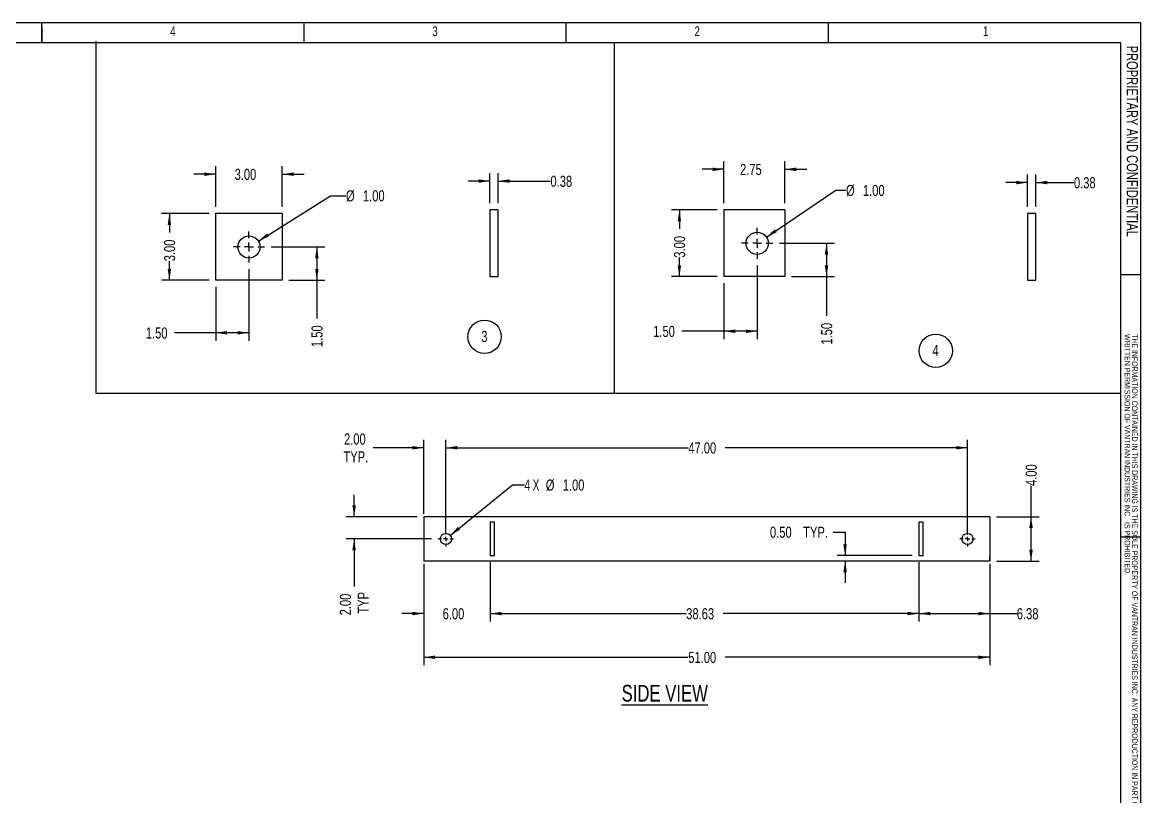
# Model space of a CAD drawing. Header units: inches. Extents: x 0 to 16.5, y 0 to 17.9.
# Drawn here: x 8.12 to 16.52, y 5.86 to 11.67 of the extents above; entities that cross this region are included whole.
import ezdxf

# ---------------------------------------------------------------- set-up
doc = ezdxf.new("R2010")
doc.units = ezdxf.units.IN
doc.header["$MEASUREMENT"] = 0
doc.linetypes.add('CENTERX2', pattern=[0.8, 0.5, -0.1, 0.1, -0.1])
doc.layers.add('FORMAT', color=7, linetype='Continuous')
doc.styles.add('SLDTEXTSTYLE0', font='TXT', dxfattribs={"width": 0.75})
doc.styles.add('SLDTEXTSTYLE3', font='TXT', dxfattribs={"width": 0.666667})
doc.dimstyles.new('SLDDIMSTYLE0', dxfattribs={"dimtxt": 0.084961, "dimasz": 0.084961, "dimexe": 0, "dimexo": 0.0625, "dimgap": 0.02124, "dimtad": 0, "dimlfac": 12, "dimrnd": 1e-09, "dimzin": 4, "dimdsep": 46, "dimtxsty": 'SLDTEXTSTYLE0', "dimsah": 1, "dimcen": 0.09, "dimadec": 0, "dimazin": 1, "dimtfac": 1, "dimtofl": 0, "dimtmove": 0, "dimatfit": 3, "dimfxl": 0, "dimfrac": 2, "dimtolj": 1, "dimtzin": 12, "dimarcsym": 0})
doc.dimstyles.new('SLDDIMSTYLE1', dxfattribs={"dimtxt": 0.084961, "dimasz": 0.084961, "dimexe": 0, "dimexo": 0.0625, "dimgap": 0.02124, "dimtad": 0, "dimlfac": 12, "dimrnd": 1e-09, "dimzin": 12, "dimdsep": 46, "dimtxsty": 'SLDTEXTSTYLE0', "dimsah": 1, "dimcen": 0.09, "dimadec": 0, "dimazin": 3, "dimtfac": 1, "dimtofl": 0, "dimtmove": 0, "dimatfit": 3, "dimfxl": 0, "dimfrac": 2, "dimtolj": 1, "dimtzin": 12, "dimarcsym": 0})
doc.dimstyles.new('SLDDIMSTYLE10', dxfattribs={"dimtxt": 0.084961, "dimasz": 0.084961, "dimexe": 0, "dimexo": 0.0625, "dimgap": 0.02124, "dimtad": 0, "dimtih": 1, "dimtoh": 1, "dimlfac": 6, "dimrnd": 1e-09, "dimzin": 4, "dimdsep": 46, "dimtxsty": 'SLDTEXTSTYLE0', "dimsah": 1, "dimcen": 0, "dimadec": 0, "dimazin": 1, "dimtfac": 1, "dimtofl": 0, "dimtmove": 0, "dimatfit": 3, "dimfxl": 0, "dimfrac": 2, "dimtolj": 1, "dimtzin": 12, "dimarcsym": 0})
doc.dimstyles.new('SLDDIMSTYLE11', dxfattribs={"dimtxt": 0.084961, "dimasz": 0.084961, "dimexe": 0, "dimexo": 0.0625, "dimgap": 0.02124, "dimtad": 0, "dimlfac": 6, "dimrnd": 1e-09, "dimzin": 12, "dimdsep": 46, "dimtxsty": 'SLDTEXTSTYLE0', "dimsah": 1, "dimcen": 0.09, "dimadec": 0, "dimazin": 3, "dimtfac": 1, "dimtmove": 0, "dimatfit": 0, "dimfxl": 0, "dimfrac": 2, "dimtolj": 1, "dimtzin": 12, "dimarcsym": 0})
doc.dimstyles.new('SLDDIMSTYLE12', dxfattribs={"dimtxt": 0.084961, "dimasz": 0.084961, "dimexe": 0, "dimexo": 0.0625, "dimgap": 0.02124, "dimtad": 0, "dimlfac": 6, "dimrnd": 1e-09, "dimdsep": 46, "dimtxsty": 'SLDTEXTSTYLE0', "dimsah": 1, "dimcen": 0.09, "dimadec": 0, "dimazin": 2, "dimtfac": 1, "dimtmove": 0, "dimatfit": 0, "dimfxl": 0, "dimfrac": 2, "dimtolj": 1, "dimtzin": 12, "dimarcsym": 0})
doc.dimstyles.new('SLDDIMSTYLE2', dxfattribs={"dimtxt": 0.084961, "dimasz": 0.084961, "dimexe": 0, "dimexo": 0.0625, "dimgap": 0.02124, "dimtad": 0, "dimlfac": 12, "dimrnd": 1e-09, "dimzin": 4, "dimdsep": 46, "dimtxsty": 'SLDTEXTSTYLE0', "dimsah": 1, "dimcen": 0.09, "dimadec": 0, "dimazin": 1, "dimtfac": 1, "dimtmove": 0, "dimatfit": 0, "dimfxl": 0, "dimfrac": 2, "dimtolj": 1, "dimtzin": 12, "dimarcsym": 0})
doc.dimstyles.new('SLDDIMSTYLE5', dxfattribs={"dimtxt": 0.084961, "dimasz": 0.084961, "dimexe": 0, "dimexo": 0.0625, "dimgap": 0.02124, "dimtad": 0, "dimtih": 1, "dimtoh": 1, "dimlfac": 12, "dimrnd": 1e-09, "dimzin": 0, "dimdsep": 46, "dimtxsty": 'SLDTEXTSTYLE0', "dimsah": 1, "dimcen": 0.09, "dimadec": 0, "dimazin": 0, "dimtfac": 1, "dimtmove": 0, "dimatfit": 0, "dimfxl": 0, "dimfrac": 2, "dimtolj": 1, "dimtzin": 12, "dimarcsym": 0})
doc.dimstyles.new('SLDDIMSTYLE6', dxfattribs={"dimtxt": 0.084961, "dimasz": 0.084961, "dimexe": 0, "dimexo": 0.0625, "dimgap": 0.02124, "dimtad": 0, "dimlfac": 12, "dimrnd": 1e-09, "dimzin": 4, "dimdsep": 46, "dimtxsty": 'SLDTEXTSTYLE0', "dimsah": 1, "dimcen": 0.09, "dimadec": 0, "dimazin": 1, "dimtfac": 1, "dimtdec": 3, "dimtmove": 0, "dimatfit": 0, "dimfxl": 0, "dimfrac": 2, "dimtolj": 1, "dimtzin": 12, "dimarcsym": 0})
doc.dimstyles.new('SLDDIMSTYLE7', dxfattribs={"dimtxt": 0.084961, "dimasz": 0.084961, "dimexe": 0, "dimexo": 0.0625, "dimgap": 0.02124, "dimtad": 0, "dimtih": 1, "dimtoh": 1, "dimlfac": 12, "dimrnd": 1e-09, "dimzin": 4, "dimdsep": 46, "dimtxsty": 'SLDTEXTSTYLE0', "dimsah": 1, "dimcen": 0, "dimadec": 0, "dimazin": 1, "dimtfac": 1, "dimtofl": 0, "dimtmove": 0, "dimatfit": 3, "dimfxl": 0, "dimfrac": 2, "dimtolj": 1, "dimtzin": 12, "dimarcsym": 0})
doc.dimstyles.new('SLDDIMSTYLE8', dxfattribs={"dimtxt": 0.084961, "dimasz": 0.084961, "dimexe": 0, "dimexo": 0.0625, "dimgap": 0.02124, "dimtad": 0, "dimlfac": 6, "dimrnd": 1e-09, "dimzin": 4, "dimdsep": 46, "dimtxsty": 'SLDTEXTSTYLE0', "dimsah": 1, "dimcen": 0.09, "dimadec": 0, "dimazin": 1, "dimtfac": 1, "dimtofl": 0, "dimtmove": 0, "dimatfit": 3, "dimfxl": 0, "dimfrac": 2, "dimtolj": 1, "dimtzin": 12, "dimarcsym": 0})
doc.dimstyles.new('SLDDIMSTYLE9', dxfattribs={"dimtxt": 0.084961, "dimasz": 0.084961, "dimexe": 0, "dimexo": 0.0625, "dimgap": 0.02124, "dimtad": 0, "dimlfac": 6, "dimrnd": 1e-09, "dimzin": 4, "dimdsep": 46, "dimtxsty": 'SLDTEXTSTYLE0', "dimsah": 1, "dimcen": 0.09, "dimadec": 0, "dimazin": 1, "dimtfac": 1, "dimtmove": 0, "dimatfit": 0, "dimfxl": 0, "dimfrac": 2, "dimtolj": 1, "dimtzin": 12, "dimarcsym": 0})

# ---------------------------------------------------------------- blocks, each defined once
blk = doc.blocks.new('SW_NOTE_0')
at = {"color": 0, "linetype": 'Continuous', "lineweight": 0, "attachment_point": 1, "rotation": 270, "style": 'SLDTEXTSTYLE0'}
for s, insert, char_height in [('WRITTEN PERMISSION OF VANTRAN INDUSTRIES INC.  IS PROHIBITED.', (-0.0018, 0), 0.041667), ('THE INFORMATION CONTAINED IN THIS DRAWING IS THE SOLE PROPERTY OF VANTRAN INDUSTRIES INC. ANY REPRODUCTION IN PART OR AS A WHOLE WITHOUT  THE', (0.0537, 0), 0.0416667)]:
    blk.add_mtext(s, dxfattribs=dict(at, insert=insert, char_height=char_height))
blk = doc.blocks.new('Drawing View126')
at = {"color": 7, "linetype": 'Continuous', "lineweight": 25}
for p, q in [((-3.7188, 0.2917), (-3.7188, 0.2836)), ((0.5312, 0.2917), (-3.7188, 0.2917)), ((-3.7188, 0.2836), (-3.7188, 0.2746)), ((-3.7188, 0.2746), (-3.7188, 0.262)), ((-3.7188, 0.262), (-3.7188, 0.2382)), ((0.5316, 0.2917), (0.5312, 0.2917)), ((0.5312, 0.2917), (0.5312, 0.2836)), ((0.5312, 0.2836), (0.5312, 0.2746)), ((0.5312, 0.2746), (0.5312, 0.262)), ((0.5312, 0.262), (0.5312, 0.2382)), ((0.5316, 0.2917), (0.5316, 0.2836)), ((0.5316, 0.2836), (0.5316, 0.2746)), ((0.5316, 0.2746), (0.5316, 0.262)), ((0.5316, 0.262), (0.5316, 0.2382)), ((-3.7188, 0.2382), (-3.7188, 0.0118)), ((-3.2188, 0.25), (-3.2188, 0)), ((-3.1875, 0.25), (-3.2188, 0.25)), ((-3.1875, 0), (-3.1875, 0.25)), ((0.0313, 0.25), (0, 0.25)), ((0, 0.25), (0, 0)), ((0.0313, 0), (0.0313, 0.25)), ((0.5312, 0.2382), (0.5312, 0.0118)), ((0.5316, 0.2382), (0.5316, 0.0118)), ((-3.7188, 0.0118), (-3.7188, -0.012)), ((-3.2188, 0), (-3.1875, 0)), ((0, 0), (0.0313, 0)), ((0.5312, 0.0118), (0.5312, -0.012)), ((0.5316, 0.0118), (0.5316, -0.0104)), ((-3.7188, -0.012), (-3.7188, -0.0246)), ((-3.7188, -0.0246), (-3.7188, -0.0336)), ((-3.7188, -0.0336), (-3.7188, -0.0417)), ((0.5312, -0.0417), (-3.7188, -0.0417)), ((0.5316, -0.0104), (0.5312, -0.0104)), ((0.5312, -0.012), (0.5312, -0.0246)), ((0.5312, -0.0246), (0.5312, -0.0336)), ((0.5312, -0.0336), (0.5312, -0.0417)), ((0.5312, -0.0417), (0.5316, -0.0417)), ((0.5316, -0.0417), (0.5316, -0.0104))]:
    blk.add_line(p, q, dxfattribs=at)
for centre in [(-3.5521, 0.125), (0.3646, 0.125)]:
    blk.add_circle(centre, 0.0417, dxfattribs=at)
blk = doc.blocks.new('_D_19')
at = {"layer": 'FORMAT'}
for p, q in [((11.1338, 7.6112), (11.1338, 7.1779)), ((11.6338, 7.6232), (11.6338, 7.1779)), ((11.1338, 7.2379), (10.9704, 7.2379)), ((11.6338, 7.2379), (11.7972, 7.2379))]:
    blk.add_line(p, q, dxfattribs=at)
for points in [[(11.1338, 7.2379), (11.0488, 7.2509), (11.0488, 7.2248)], [(11.6338, 7.2379), (11.7187, 7.2248), (11.7187, 7.2509)]]:
    blk.add_solid(points, dxfattribs=at)
at = {"layer": 'FORMAT', "insert": (11.276, 7.2782), "char_height": 0.08333, "attachment_point": 1, "style": 'SLDTEXTSTYLE0'}
blk.add_mtext('6.00', dxfattribs=at)
blk = doc.blocks.new('_D_20')
at = {"layer": 'FORMAT'}
for p, q in [((11.6338, 7.6232), (11.6338, 7.1779)), ((14.8525, 7.6232), (14.8525, 7.1779)), ((11.6338, 7.2379), (13.105, 7.2379)), ((14.8525, 7.2379), (13.3813, 7.2379))]:
    blk.add_line(p, q, dxfattribs=at)
for points in [[(11.6338, 7.2379), (11.7187, 7.2248), (11.7187, 7.2509)], [(14.8525, 7.2379), (14.7676, 7.2509), (14.7676, 7.2248)]]:
    blk.add_solid(points, dxfattribs=at)
at = {"layer": 'FORMAT', "insert": (13.105, 7.2782), "char_height": 0.08333, "attachment_point": 1, "style": 'SLDTEXTSTYLE0'}
blk.add_mtext('38.63', dxfattribs=at)
blk = doc.blocks.new('_D_21')
at = {"layer": 'FORMAT'}
for p, q in [((14.8525, 7.6232), (14.8525, 7.1779)), ((15.3838, 7.6112), (15.3838, 7.1779)), ((14.8525, 7.2379), (15.3838, 7.2379)), ((15.3838, 7.2379), (15.5871, 7.2379))]:
    blk.add_line(p, q, dxfattribs=at)
for points in [[(14.8525, 7.2379), (14.9375, 7.2248), (14.9375, 7.2509)], [(15.3838, 7.2379), (15.2988, 7.2509), (15.2988, 7.2248)]]:
    blk.add_solid(points, dxfattribs=at)
at = {"layer": 'FORMAT', "insert": (15.5871, 7.2782), "char_height": 0.08333, "attachment_point": 1, "style": 'SLDTEXTSTYLE0'}
blk.add_mtext('6.38', dxfattribs=at)
blk = doc.blocks.new('_D_22')
at = {"layer": 'FORMAT'}
for p, q in [((11.1338, 7.6112), (11.1338, 6.8498)), ((15.3838, 7.6112), (15.3838, 6.8498)), ((11.1338, 6.9098), (13.1207, 6.9098)), ((15.3838, 6.9098), (13.3969, 6.9098))]:
    blk.add_line(p, q, dxfattribs=at)
for points in [[(11.1338, 6.9098), (11.2187, 6.8967), (11.2187, 6.9229)], [(15.3838, 6.9098), (15.2988, 6.9229), (15.2988, 6.8967)]]:
    blk.add_solid(points, dxfattribs=at)
at = {"layer": 'FORMAT', "insert": (13.1207, 6.9502), "char_height": 0.08333, "attachment_point": 1, "style": 'SLDTEXTSTYLE0'}
blk.add_mtext('51.00', dxfattribs=at)
blk = doc.blocks.new('_D_23')
at = {"layer": 'FORMAT'}
for p, q in [((14.2078, 7.8496), (14.2978, 7.8496)), ((14.2978, 7.8496), (14.2978, 7.6732)), ((14.8025, 7.6732), (14.2378, 7.6732)), ((14.2978, 7.6316), (14.2978, 7.4682))]:
    blk.add_line(p, q, dxfattribs=at)
for points in [[(14.2978, 7.6732), (14.3109, 7.7582), (14.2847, 7.7582)], [(14.2978, 7.6316), (14.2847, 7.5466), (14.3109, 7.5466)]]:
    blk.add_solid(points, dxfattribs=at)
at = {"layer": 'FORMAT', "char_height": 0.08333, "attachment_point": 1, "style": 'SLDTEXTSTYLE0'}
for s, insert in [('0.50', (13.7337, 7.89)), ('TYP.', (13.9832, 7.89))]:
    blk.add_mtext(s, dxfattribs=dict(at, insert=insert))
blk = doc.blocks.new('_D_24')
at = {"layer": 'FORMAT'}
for p, q in [((11.3004, 7.8482), (11.3004, 8.542)), ((11.3004, 8.482), (13.1207, 8.482)), ((15.2171, 8.482), (13.3969, 8.482)), ((15.2171, 7.8482), (15.2171, 8.542))]:
    blk.add_line(p, q, dxfattribs=at)
for points in [[(11.3004, 8.482), (11.3854, 8.4689), (11.3854, 8.4951)], [(15.2171, 8.482), (15.1322, 8.4951), (15.1322, 8.4689)]]:
    blk.add_solid(points, dxfattribs=at)
at = {"layer": 'FORMAT', "insert": (13.1207, 8.5224), "char_height": 0.08333, "attachment_point": 1, "style": 'SLDTEXTSTYLE0'}
blk.add_mtext('47.00', dxfattribs=at)
blk = doc.blocks.new('_D_25')
at = {"layer": 'FORMAT'}
for p, q in [((11.1338, 8.482), (10.7555, 8.482)), ((11.1338, 7.9853), (11.1338, 8.542)), ((11.3004, 7.8482), (11.3004, 8.542)), ((11.3004, 8.482), (11.4638, 8.482))]:
    blk.add_line(p, q, dxfattribs=at)
for points in [[(11.1338, 8.482), (11.0488, 8.4951), (11.0488, 8.4689)], [(11.3004, 8.482), (11.3854, 8.4689), (11.3854, 8.4951)]]:
    blk.add_solid(points, dxfattribs=at)
at = {"layer": 'FORMAT', "char_height": 0.08333, "attachment_point": 1, "style": 'SLDTEXTSTYLE0'}
for s, insert in [('2.00', (10.5358, 8.5894)), ('TYP.', (10.5317, 8.4553))]:
    blk.add_mtext(s, dxfattribs=dict(at, insert=insert))
blk = doc.blocks.new('_D_26')
at = {"layer": 'FORMAT'}
for p, q in [((15.6939, 7.9649), (15.6939, 8.1952)), ((15.4341, 7.9649), (15.7539, 7.9649)), ((15.6939, 7.6316), (15.6939, 7.9649)), ((15.4341, 7.6316), (15.7539, 7.6316))]:
    blk.add_line(p, q, dxfattribs=at)
for points in [[(15.6939, 7.9649), (15.6808, 7.8799), (15.707, 7.8799)], [(15.6939, 7.6316), (15.707, 7.7165), (15.6808, 7.7165)]]:
    blk.add_solid(points, dxfattribs=at)
at = {"layer": 'FORMAT', "insert": (15.6535, 8.1952), "char_height": 0.08333, "attachment_point": 1, "rotation": 90, "style": 'SLDTEXTSTYLE0'}
blk.add_mtext('4.00', dxfattribs=at)
blk = doc.blocks.new('_D_27')
at = {"layer": 'FORMAT'}
for p, q in [((10.6115, 7.9649), (10.6115, 8.1283)), ((11.0838, 7.9649), (10.5515, 7.9649)), ((11.1921, 7.7982), (10.5515, 7.7982)), ((10.6115, 7.7982), (10.6115, 7.4399))]:
    blk.add_line(p, q, dxfattribs=at)
for points in [[(10.6115, 7.9649), (10.6245, 8.0499), (10.5984, 8.0499)], [(10.6115, 7.7982), (10.5984, 7.7133), (10.6245, 7.7133)]]:
    blk.add_solid(points, dxfattribs=at)
at = {"layer": 'FORMAT', "char_height": 0.08333, "attachment_point": 1, "rotation": 90, "style": 'SLDTEXTSTYLE0'}
for s, insert in [('TYP', (10.6382, 7.2371)), ('2.00', (10.5041, 7.2243))]:
    blk.add_mtext(s, dxfattribs=dict(at, insert=insert))
blk = doc.blocks.new('_D_28')
at = {"layer": 'FORMAT'}
for p, q in [((11.3328, 7.8245), (11.8008, 8.2036)), ((11.8008, 8.2036), (11.8908, 8.2036))]:
    blk.add_line(p, q, dxfattribs=at)
blk.add_solid([(11.3328, 7.8245), (11.4071, 7.8678), (11.3906, 7.8881)], dxfattribs=at)
at = {"layer": 'FORMAT', "char_height": 0.08333, "attachment_point": 1}
for s, insert, style in [('4 X', (11.8908, 8.244), 'SLDTEXTSTYLE3'), ('%%c', (12.0506, 8.244), 'SLDTEXTSTYLE0'), ('1.00', (12.178, 8.244), 'SLDTEXTSTYLE0')]:
    blk.add_mtext(s, dxfattribs=dict(at, insert=insert, style=style))
blk = doc.blocks.new('SW_CENTERMARKSYMBOL_49')
at = {"layer": 'FORMAT', "color": 0, "linetype": 'CENTERX2'}
for p, q in [((-0.0333, 0), (-0.0583, 0)), ((0, 0), (-0.0167, 0)), ((0, 0.0333), (0, 0.0583)), ((0, 0), (0, 0.0167)), ((0, 0), (0, -0.0167)), ((0, 0), (0.0167, 0)), ((0.0333, 0), (0.0583, 0)), ((0, -0.0333), (0, -0.0583))]:
    blk.add_line(p, q, dxfattribs=at)
blk = doc.blocks.new('SW_CENTERMARKSYMBOL_50')
at = {"layer": 'FORMAT', "color": 0, "linetype": 'CENTERX2'}
for p, q in [((-0.0333, 0), (-0.0583, 0)), ((0, 0), (-0.0167, 0)), ((0, 0.0333), (0, 0.0583)), ((0, 0), (0, 0.0167)), ((0, 0), (0, -0.0167)), ((0, 0), (0.0167, 0)), ((0.0333, 0), (0.0583, 0)), ((0, -0.0333), (0, -0.0583))]:
    blk.add_line(p, q, dxfattribs=at)
blk = doc.blocks.new('Drawing View127')
at = {"color": 7, "linetype": 'Continuous', "lineweight": 25}
for p, q in [((0, 0), (-0.5, 0)), ((-0.5, 0), (-0.5, -0.5)), ((0, 0), (0, -0.5)), ((0, -0.5), (-0.5, -0.5))]:
    blk.add_line(p, q, dxfattribs=at)
blk.add_circle((-0.25, -0.25), 0.0833, dxfattribs=at)
blk = doc.blocks.new('_D_29')
at = {"layer": 'FORMAT'}
for p, q in [((9.5219, 10.2392), (9.1645, 10.2392)), ((9.2245, 10.2392), (9.2245, 10.097)), ((9.2245, 9.7392), (9.2245, 9.8815)), ((9.5219, 9.7392), (9.1645, 9.7392))]:
    blk.add_line(p, q, dxfattribs=at)
for points in [[(9.2245, 10.2392), (9.2114, 10.1543), (9.2376, 10.1543)], [(9.2245, 9.7392), (9.2376, 9.8242), (9.2114, 9.8242)]]:
    blk.add_solid(points, dxfattribs=at)
at = {"layer": 'FORMAT', "insert": (9.1841, 9.8815), "char_height": 0.08333, "attachment_point": 1, "rotation": 90, "style": 'SLDTEXTSTYLE0'}
blk.add_mtext('3.00', dxfattribs=at)
blk = doc.blocks.new('_D_30')
at = {"layer": 'FORMAT'}
for p, q in [((9.5719, 10.2892), (9.5719, 10.5949)), ((10.0719, 10.2892), (10.0719, 10.5949)), ((9.5719, 10.5349), (9.4085, 10.5349)), ((10.0719, 10.5349), (10.2353, 10.5349))]:
    blk.add_line(p, q, dxfattribs=at)
for points in [[(9.5719, 10.5349), (9.4869, 10.5479), (9.4869, 10.5218)], [(10.0719, 10.5349), (10.1568, 10.5218), (10.1568, 10.5479)]]:
    blk.add_solid(points, dxfattribs=at)
at = {"layer": 'FORMAT', "insert": (9.7141, 10.5752), "char_height": 0.08333, "attachment_point": 1, "style": 'SLDTEXTSTYLE0'}
blk.add_mtext('3.00', dxfattribs=at)
blk = doc.blocks.new('_D_31')
at = {"layer": 'FORMAT'}
for p, q in [((9.8924, 10.0336), (10.4333, 10.3738)), ((10.4333, 10.3738), (10.5503, 10.3738))]:
    blk.add_line(p, q, dxfattribs=at)
blk.add_solid([(9.8924, 10.0336), (9.9713, 10.0678), (9.9574, 10.0899)], dxfattribs=at)
at = {"layer": 'FORMAT', "char_height": 0.08333, "attachment_point": 1, "style": 'SLDTEXTSTYLE0'}
for s, insert in [('%%c', (10.5503, 10.4141)), ('1.00', (10.6777, 10.4141))]:
    blk.add_mtext(s, dxfattribs=dict(at, insert=insert))
blk = doc.blocks.new('_D_32')
at = {"layer": 'FORMAT'}
for p, q in [((9.9885, 9.9892), (10.3915, 9.9892)), ((10.3315, 9.9892), (10.3315, 9.7392)), ((10.1219, 9.7392), (10.3915, 9.7392)), ((10.3315, 9.7392), (10.3315, 9.4533))]:
    blk.add_line(p, q, dxfattribs=at)
for points in [[(10.3315, 9.9892), (10.3185, 9.9043), (10.3446, 9.9043)], [(10.3315, 9.7392), (10.3446, 9.8242), (10.3185, 9.8242)]]:
    blk.add_solid(points, dxfattribs=at)
at = {"layer": 'FORMAT', "insert": (10.2912, 9.2378), "char_height": 0.08333, "attachment_point": 1, "rotation": 90, "style": 'SLDTEXTSTYLE0'}
blk.add_mtext('1.50', dxfattribs=at)
blk = doc.blocks.new('_D_33')
at = {"layer": 'FORMAT'}
for p, q in [((9.8219, 9.8226), (9.8219, 9.2849)), ((9.5719, 9.6892), (9.5719, 9.2849)), ((9.5719, 9.3449), (9.2632, 9.3449)), ((9.8219, 9.3449), (9.5719, 9.3449))]:
    blk.add_line(p, q, dxfattribs=at)
for points in [[(9.5719, 9.3449), (9.6568, 9.3318), (9.6568, 9.358)], [(9.8219, 9.3449), (9.7369, 9.358), (9.7369, 9.3318)]]:
    blk.add_solid(points, dxfattribs=at)
at = {"layer": 'FORMAT', "insert": (9.0476, 9.3852), "char_height": 0.08333, "attachment_point": 1, "style": 'SLDTEXTSTYLE0'}
blk.add_mtext('1.50', dxfattribs=at)
blk = doc.blocks.new('SW_NOTE_0_5')
at = {"layer": 'FORMAT', "color": 0}
blk.add_circle((0.0303, 0.0639), 0.125, dxfattribs=at)
at = {"layer": 'FORMAT', "color": 0, "insert": (0.0286, 0.1074), "char_height": 0.0833, "attachment_point": 2, "style": 'SLDTEXTSTYLE0'}
blk.add_mtext('3', dxfattribs=at)
blk = doc.blocks.new('SW_CENTERMARKSYMBOL_52')
at = {"layer": 'FORMAT', "color": 0, "linetype": 'CENTERX2'}
for p, q in [((0, 0.0667), (0, 0.1167)), ((-0.0667, 0), (-0.1167, 0)), ((0, 0), (-0.0333, 0)), ((0, 0), (0, 0.0333)), ((0, 0), (0, -0.0333)), ((0, 0), (0.0333, 0)), ((0.0667, 0), (0.1167, 0)), ((0, -0.0667), (0, -0.1167))]:
    blk.add_line(p, q, dxfattribs=at)
blk = doc.blocks.new('Drawing View128')
at = {"color": 7, "linetype": 'Continuous', "lineweight": 25}
for p, q in [((0, 0), (-0.4583, 0)), ((0, 0), (0, -0.5)), ((-0.4583, 0), (-0.4583, -0.5)), ((0, -0.5), (-0.4583, -0.5))]:
    blk.add_line(p, q, dxfattribs=at)
blk.add_circle((-0.2083, -0.25), 0.0833, dxfattribs=at)
blk = doc.blocks.new('_D_34')
at = {"layer": 'FORMAT'}
for p, q in [((13.3878, 10.3164), (13.3878, 10.6315)), ((13.8461, 10.3164), (13.8461, 10.6315)), ((13.3878, 10.5715), (13.2244, 10.5715)), ((13.8461, 10.5715), (14.0095, 10.5715))]:
    blk.add_line(p, q, dxfattribs=at)
for points in [[(13.3878, 10.5715), (13.3028, 10.5846), (13.3028, 10.5585)], [(13.8461, 10.5715), (13.9311, 10.5585), (13.9311, 10.5846)]]:
    blk.add_solid(points, dxfattribs=at)
at = {"layer": 'FORMAT', "insert": (13.5091, 10.6119), "char_height": 0.08333, "attachment_point": 1, "style": 'SLDTEXTSTYLE0'}
blk.add_mtext('2.75', dxfattribs=at)
blk = doc.blocks.new('_D_35')
at = {"layer": 'FORMAT'}
for p, q in [((13.3378, 10.2664), (12.9937, 10.2664)), ((13.0537, 10.2664), (13.0537, 10.1242)), ((13.0537, 9.7664), (13.0537, 9.9086)), ((13.3378, 9.7664), (12.9937, 9.7664))]:
    blk.add_line(p, q, dxfattribs=at)
for points in [[(13.0537, 10.2664), (13.0406, 10.1815), (13.0667, 10.1815)], [(13.0537, 9.7664), (13.0667, 9.8514), (13.0406, 9.8514)]]:
    blk.add_solid(points, dxfattribs=at)
at = {"layer": 'FORMAT', "insert": (13.0133, 9.9086), "char_height": 0.08333, "attachment_point": 1, "rotation": 90, "style": 'SLDTEXTSTYLE0'}
blk.add_mtext('3.00', dxfattribs=at)
blk = doc.blocks.new('_D_36')
at = {"layer": 'FORMAT'}
for p, q in [((13.6378, 9.8498), (13.6378, 9.2967)), ((13.3878, 9.7164), (13.3878, 9.2967)), ((13.3878, 9.3567), (13.0728, 9.3567)), ((13.6378, 9.3567), (13.3878, 9.3567))]:
    blk.add_line(p, q, dxfattribs=at)
for points in [[(13.3878, 9.3567), (13.4727, 9.3436), (13.4727, 9.3697)], [(13.6378, 9.3567), (13.5528, 9.3697), (13.5528, 9.3436)]]:
    blk.add_solid(points, dxfattribs=at)
at = {"layer": 'FORMAT', "insert": (12.8572, 9.397), "char_height": 0.08333, "attachment_point": 1, "style": 'SLDTEXTSTYLE0'}
blk.add_mtext('1.50', dxfattribs=at)
blk = doc.blocks.new('_D_37')
at = {"layer": 'FORMAT'}
for p, q in [((13.8044, 10.0164), (14.2183, 10.0164)), ((14.1583, 10.0164), (14.1583, 9.7664)), ((13.8961, 9.7664), (14.2183, 9.7664)), ((14.1583, 9.7664), (14.1583, 9.4719))]:
    blk.add_line(p, q, dxfattribs=at)
for points in [[(14.1583, 10.0164), (14.1452, 9.9315), (14.1713, 9.9315)], [(14.1583, 9.7664), (14.1713, 9.8514), (14.1452, 9.8514)]]:
    blk.add_solid(points, dxfattribs=at)
at = {"layer": 'FORMAT', "insert": (14.1179, 9.2564), "char_height": 0.08333, "attachment_point": 1, "rotation": 90, "style": 'SLDTEXTSTYLE0'}
blk.add_mtext('1.50', dxfattribs=at)
blk = doc.blocks.new('_D_38')
at = {"layer": 'FORMAT'}
for p, q in [((13.7069, 10.0629), (14.2286, 10.414)), ((14.2286, 10.414), (14.3044, 10.414))]:
    blk.add_line(p, q, dxfattribs=at)
blk.add_solid([(13.7069, 10.0629), (13.7847, 10.0995), (13.7701, 10.1212)], dxfattribs=at)
at = {"layer": 'FORMAT', "char_height": 0.08333, "attachment_point": 1, "style": 'SLDTEXTSTYLE0'}
for s, insert in [('%%c', (14.3044, 10.4544)), ('1.00', (14.4318, 10.4544))]:
    blk.add_mtext(s, dxfattribs=dict(at, insert=insert))
blk = doc.blocks.new('SW_NOTE_0_6')
at = {"layer": 'FORMAT', "color": 0}
blk.add_circle((0.0303, 0.0639), 0.125, dxfattribs=at)
at = {"layer": 'FORMAT', "color": 0, "insert": (0.0286, 0.1074), "char_height": 0.0833, "attachment_point": 2, "style": 'SLDTEXTSTYLE0'}
blk.add_mtext('4', dxfattribs=at)
blk = doc.blocks.new('SW_CENTERMARKSYMBOL_53')
at = {"layer": 'FORMAT', "color": 0, "linetype": 'CENTERX2'}
for p, q in [((0, 0.0667), (0, 0.1167)), ((-0.0667, 0), (-0.1167, 0)), ((0, 0), (-0.0333, 0)), ((0, 0), (0, 0.0333)), ((0, 0), (0, -0.0333)), ((0, 0), (0.0333, 0)), ((0.0667, 0), (0.1167, 0)), ((0, -0.0667), (0, -0.1167))]:
    blk.add_line(p, q, dxfattribs=at)
blk = doc.blocks.new('Drawing View129')
at = {"color": 7, "linetype": 'Continuous', "lineweight": 25}
for p, q in [((0, 0), (0, -0.5)), ((0.0625, 0), (0, 0)), ((0.0625, -0.5), (0.0625, 0)), ((0, -0.5), (0.0625, -0.5))]:
    blk.add_line(p, q, dxfattribs=at)
blk = doc.blocks.new('_D_39')
at = {"layer": 'FORMAT'}
for p, q in [((11.631, 10.3164), (11.631, 10.5434)), ((11.6935, 10.3164), (11.6935, 10.5434)), ((11.631, 10.4834), (11.4676, 10.4834)), ((11.6935, 10.4834), (12.0858, 10.4834))]:
    blk.add_line(p, q, dxfattribs=at)
for points in [[(11.631, 10.4834), (11.546, 10.4964), (11.546, 10.4703)], [(11.6935, 10.4834), (11.7784, 10.4703), (11.7784, 10.4964)]]:
    blk.add_solid(points, dxfattribs=at)
at = {"layer": 'FORMAT', "insert": (12.0858, 10.5237), "char_height": 0.08333, "attachment_point": 1, "style": 'SLDTEXTSTYLE0'}
blk.add_mtext('0.38', dxfattribs=at)
blk = doc.blocks.new('Drawing View130')
at = {"color": 7, "linetype": 'Continuous', "lineweight": 25}
for p, q in [((0, 0), (0, -0.5)), ((0.0625, 0), (0, 0)), ((0.0625, -0.5), (0.0625, 0)), ((0, -0.5), (0.0625, -0.5))]:
    blk.add_line(p, q, dxfattribs=at)
blk = doc.blocks.new('_D_40')
at = {"layer": 'FORMAT'}
for p, q in [((15.6676, 10.2892), (15.6676, 10.532)), ((15.7301, 10.2892), (15.7301, 10.532)), ((15.6676, 10.472), (15.5042, 10.472)), ((15.7301, 10.472), (16.016, 10.472))]:
    blk.add_line(p, q, dxfattribs=at)
for points in [[(15.6676, 10.472), (15.5826, 10.4851), (15.5826, 10.459)], [(15.7301, 10.472), (15.815, 10.459), (15.815, 10.4851)]]:
    blk.add_solid(points, dxfattribs=at)
at = {"layer": 'FORMAT', "insert": (16.016, 10.5124), "char_height": 0.08333, "attachment_point": 1, "style": 'SLDTEXTSTYLE0'}
blk.add_mtext('0.38', dxfattribs=at)

msp = doc.modelspace()

# ---------------------------------------------------------------- linework, layer by layer
at = {"color": 7, "linetype": 'Continuous', "lineweight": 25}
for p, q in [((0.0187, 11.67421), (16.51673, 11.67421)), ((8.26772, 11.52421), (8.26772, 11.67421)), ((10.23622, 11.52421), (10.23622, 11.67421)), ((12.20472, 11.52421), (12.20472, 11.67421)), ((14.17323, 11.52421), (14.17323, 11.67421)), ((16.51673, 11.67421), (16.51673, 0.0187)), ((8.26772, 11.64425), (8.26772, 11.52417)), ((0.1687, 11.52421), (16.36673, 11.52421)), ((16.36673, 11.52421), (16.36673, 0.1687)), ((16.36673, 9.78346), (16.51673, 9.78346)), ((16.36673, 7.81496), (16.51673, 7.81496))]:
    msp.add_line(p, q, dxfattribs=at)
at = {"layer": 'FORMAT'}
for p, q in [((8.67324, 11.53239), (8.67324, 8.89139)), ((12.56513, 11.52501), (12.56513, 8.89139)), ((8.67324, 8.89139), (16.36046, 8.89139))]:
    msp.add_line(p, q, dxfattribs=at)

# ---------------------------------------------------------------- block references
at = {"color": 7, "linetype": 'Continuous', "lineweight": 25}
for name, p in [('Drawing View129', (11.63096, 10.26642)), ('Drawing View128', (13.84611, 10.26642)), ('Drawing View127', (10.07188, 10.23925)), ('Drawing View130', (15.66756, 10.23925)), ('Drawing View126', (14.85253, 7.67323))]:
    msp.add_blockref(name, p, dxfattribs=at)
at = {"color": 7, "linetype": 'Continuous', "lineweight": 0}
msp.add_blockref('SW_NOTE_0', (16.43964, 9.33498), dxfattribs=at)
at = {"layer": 'FORMAT', "linetype": 'CENTERX2'}
for name, p in [('SW_CENTERMARKSYMBOL_52', (9.82188, 9.98925)), ('SW_CENTERMARKSYMBOL_53', (13.63777, 10.01642)), ('SW_CENTERMARKSYMBOL_49', (11.30045, 7.79823)), ('SW_CENTERMARKSYMBOL_50', (15.21712, 7.79823))]:
    msp.add_blockref(name, p, dxfattribs=at)
at = {"layer": 'FORMAT'}
for name, p in [('SW_NOTE_0_5', (11.5608, 9.25144)), ('SW_NOTE_0_6', (14.94807, 9.14572))]:
    msp.add_blockref(name, p, dxfattribs=at)

# ---------------------------------------------------------------- texts
at = {"color": 7, "linetype": 'Continuous', "lineweight": 0, "char_height": 0.07292, "attachment_point": 2, "style": 'SLDTEXTSTYLE0'}
for s, insert in [('4', (9.2505, 11.64401)), ('3', (11.219, 11.64401)), ('2', (13.18751, 11.64401)), ('1', (15.35286, 11.64401))]:
    msp.add_mtext(s, dxfattribs=dict(at, insert=insert))
at = {"color": 7, "linetype": 'Continuous', "lineweight": 0, "insert": (16.49631, 11.4998), "char_height": 0.0833333, "attachment_point": 1, "rotation": 270, "style": 'SLDTEXTSTYLE0'}
msp.add_mtext('PROPRIETARY AND CONFIDENTIAL', dxfattribs=at)
at = {"layer": 'FORMAT', "insert": (12.61989, 6.70263), "char_height": 0.125, "attachment_point": 1, "style": 'SLDTEXTSTYLE0'}
msp.add_mtext('\\LSIDE VIEW', dxfattribs=at)

# ---------------------------------------------------------------- dimensions: what is measured, and where the dimension line sits
at = {"layer": 'FORMAT'}
for base, p1, p2, dimstyle, picture, middle in [((10.07188, 10.53487), (9.57188, 10.23925), (10.07188, 10.23925), 'SLDDIMSTYLE9', '_D_30', (9.82188, 10.53487)), ((13.84611, 10.57155), (13.38777, 10.26642), (13.84611, 10.26642), 'SLDDIMSTYLE11', '_D_34', (13.61694, 10.57155)), ((11.6934648429, 10.4833786533), (11.6309648429, 10.2664225714), (11.6934648429, 10.2664225714), 'SLDDIMSTYLE12', '_D_39', (12.1936221823, 10.4833786533)), ((15.7300577847, 10.4720295576), (15.6675577847, 10.2392466528), (15.7300577847, 10.2392466528), 'SLDDIMSTYLE12', '_D_40', (16.1237585721, 10.4720295576)), ((9.82188, 9.34488), (9.57188, 9.73925), (9.82188, 9.87258), 'SLDDIMSTYLE8', '_D_33', (9.15542, 9.34488)), ((13.63777, 9.35667), (13.38777, 9.76642), (13.63777, 9.89976), 'SLDDIMSTYLE8', '_D_36', (12.96499, 9.35667)), ((15.21712, 8.48199), (11.30045, 7.79823), (15.21712, 7.79823), 'SLDDIMSTYLE0', '_D_24', (13.25878, 8.48199)), ((11.63378, 7.23787), (11.13378, 7.6612), (11.63378, 7.67323), 'SLDDIMSTYLE2', '_D_19', (11.38378, 7.23787)), ((15.38378, 6.90978), (11.13378, 7.6612), (15.38378, 7.6612), 'SLDDIMSTYLE0', '_D_22', (13.25878, 6.90978)), ((14.852531724, 7.2378665849), (11.633781724, 7.673234039), (14.852531724, 7.673234039), 'SLDDIMSTYLE1', '_D_20', (13.243156724, 7.2378665849)), ((15.383781724, 7.2378665849), (14.852531724, 7.673234039), (15.383781724, 7.6611952398), 'SLDDIMSTYLE1', '_D_21', (15.6949398219, 7.2378665849))]:
    dim = msp.add_linear_dim(base=base, p1=p1, p2=p2, dimstyle=dimstyle, dxfattribs=at)
    dim.commit()
    dim.dimension.update_dxf_attribs({"geometry": picture, "text_midpoint": middle, "dimtype": 160})
for p1, p2, picture, middle in [((9.75133, 9.94489), (9.89242, 10.03361), '_D_31', (10.72183, 10.37376)), ((13.56863, 9.9699), (13.70691, 10.06294), '_D_38', (14.47589, 10.41399))]:
    dim = msp.add_diameter_dim_2p(p1=p1, p2=p2, dimstyle='SLDDIMSTYLE10', dxfattribs=at)
    dim.commit()
    dim.dimension.update_dxf_attribs({"geometry": picture, "text_midpoint": middle, "dimtype": 163})
for base, p1, p2, dimstyle, picture, middle in [((13.05366, 9.76642), (13.38777, 10.26642), (13.38777, 9.76642), 'SLDDIMSTYLE8', '_D_35', (13.05366, 10.01642)), ((9.2245, 9.73925), (9.57188, 10.23925), (9.57188, 9.73925), 'SLDDIMSTYLE8', '_D_29', (9.2245, 9.98925)), ((14.15827, 10.01642), (13.84611, 9.76642), (13.75444, 10.01642), 'SLDDIMSTYLE8', '_D_37', (14.15827, 9.36415)), ((10.33152, 9.73925), (9.93854, 9.98925), (10.07188, 9.73925), 'SLDDIMSTYLE8', '_D_32', (10.33152, 9.34555)), ((15.69389, 7.63157), (15.38412, 7.9649), (15.38412, 7.63157), 'SLDDIMSTYLE0', '_D_26', (15.69389, 8.30299))]:
    dim = msp.add_linear_dim(base=base, p1=p1, p2=p2, angle=90, dimstyle=dimstyle, dxfattribs=at)
    dim.commit()
    dim.dimension.update_dxf_attribs({"geometry": picture, "text_midpoint": middle, "dimtype": 160})
dim = msp.add_linear_dim(base=(11.30045, 8.48199), p1=(11.13378, 7.93527), p2=(11.30045, 7.79823), text='<>\\PTYP.', dimstyle='SLDDIMSTYLE2', dxfattribs=at)
dim.commit()
dim.dimension.update_dxf_attribs({"geometry": '_D_25', "text_midpoint": (10.6436, 8.48199), "dimtype": 160})
dim = msp.add_diameter_dim_2p(p1=(11.26808, 7.772), p2=(11.33282, 7.82447), text='4 X<>', dimstyle='SLDDIMSTYLE7', dxfattribs=at)
dim.commit()
dim.dimension.update_dxf_attribs({"geometry": '_D_28', "text_midpoint": (12.14219, 8.20362), "dimtype": 163})
for base, p1, p2, text, dimstyle, picture, middle in [((10.61148, 7.79823), (11.13378, 7.9649), (11.24212, 7.79823), '<>\\PTYP', 'SLDDIMSTYLE6', '_D_27', (10.61148, 7.33214)), ((14.2978, 7.67323), (15.38412, 7.63157), (14.85253, 7.67323), '<> TYP.', 'SLDDIMSTYLE5', '_D_23', (14.2978, 7.8496))]:
    dim = msp.add_linear_dim(base=base, p1=p1, p2=p2, angle=90, text=text, dimstyle=dimstyle, dxfattribs=at)
    dim.commit()
    dim.dimension.update_dxf_attribs({"geometry": picture, "text_midpoint": middle, "dimtype": 160})

doc.saveas('drawing.dxf')
